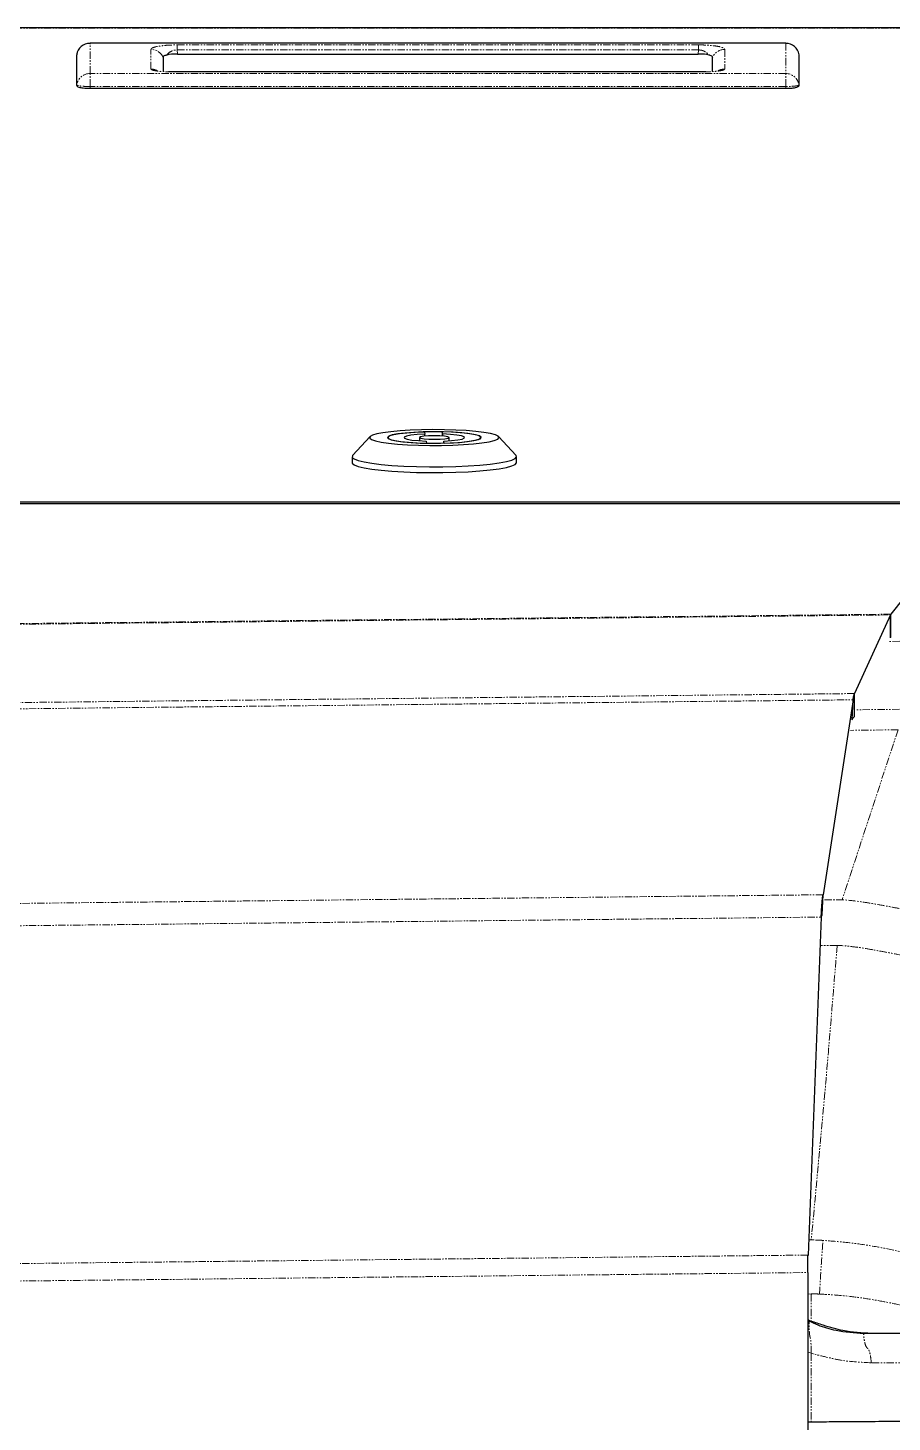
# Model space of a CAD drawing. Header units: millimetres. Extents: x -18594 to 273470, y -238787 to 48452.
# Drawn here: x 174745.3 to 174892.4, y -29775.2 to -29538 of the extents above; entities that cross this region are included whole.
import ezdxf

# ---------------------------------------------------------------- set-up
doc = ezdxf.new("R2010")
doc.units = ezdxf.units.MM
doc.linetypes.add('Xref AGV layout$0$PHANTOM', pattern=[2.5, 1.25, -0.25, 0.25, -0.25, 0.25, -0.25])
doc.layers.add('AM_BOR', color=4, linetype='Continuous', lineweight=25)

# ---------------------------------------------------------------- blocks, each defined once
blk = doc.blocks.new('Xref AGV layout$0$A$C6D3E55E3')
at = {"color": 7, "linetype": 'Continuous', "lineweight": 25}
for p, q in [((3234.81, 1701.82), (2147.25, 1701.82)), ((3138.5, 1699.22), (3020.1, 1699.22)), ((3017.82, 1697.22), (3017.83, 1697.27)), ((3017.82, 1697.22), (3017.82, 1692.09)), ((3032.54, 1696.87), (3032.54, 1694.41)), ((3034.98, 1697.37), (3123.63, 1697.37)), ((3126.07, 1694.41), (3126.07, 1696.87)), ((3140.78, 1697.22), (3140.78, 1697.27)), ((3140.78, 1692.09), (3140.78, 1697.22)), ((3034.22, 1694.37), (3033.48, 1694.37)), ((3124.36, 1694.37), (3034.22, 1694.37)), ((3124.89, 1694.37), (3124.36, 1694.37)), ((3020.1, 1691.55), (3138.5, 1691.55)), ((3140.48, 1691.79), (3140.52, 1691.8)), ((3067.77, 1632.3), (3064.79, 1629.07)), ((3070.8, 1632.15), (3070.8, 1632)), ((3076.2, 1632.15), (3076.2, 1631.6)), ((3077.03, 1633.09), (3077.1, 1632.75)), ((3077.1, 1632.38), (3077.1, 1632.75)), ((3080.03, 1633.1), (3080.03, 1632.41)), ((3080.09, 1632.76), (3080.03, 1633.1)), ((3080.09, 1632.76), (3080.09, 1632.4)), ((3081.2, 1631.6), (3081.2, 1632.15)), ((3086.6, 1632), (3086.6, 1632.15)), ((3092.61, 1629.07), (3089.63, 1632.3)), ((3077.31, 1631.55), (3077.37, 1631.2)), ((3077.37, 1631.2), (3077.37, 1631.19)), ((3080.31, 1631.2), (3080.31, 1631.55)), ((3080.37, 1631.21), (3080.31, 1631.55)), ((3080.37, 1631.2), (3080.37, 1631.21)), ((3064.7, 1628.88), (3064.7, 1627.88)), ((3092.7, 1627.88), (3092.7, 1628.88)), ((3169.56, 1621.18), (2149.25, 1621.18)), ((2149.25, 1620.94), (3171.19, 1620.94)), ((3160.8, 1607.69), (3156.42, 1602.1)), ((3156.35, 1601.98), (3150.22, 1588.6)), ((3156.32, 1598.07), (3156.35, 1601.98)), ((3156.42, 1598.13), (3156.42, 1602.1)), ((3149.97, 1587.54), (3144.86, 1554.38)), ((3149.82, 1584.15), (3149.97, 1587.54)), ((3150.19, 1584.69), (3150.22, 1588.6)), ((3144.71, 1550.99), (3144.86, 1554.38)), ((3144.55, 1550.51), (3144.71, 1550.99)), ((3144.55, 1550.58), (3142.3, 1493.09)), ((3142.25, 1490.12), (3142.25, 1455.82)), ((3142.49, 1481.83), (3142.84, 1481.83)), ((3142.25, 1464.73), (3142.84, 1464.73))]:
    blk.add_line(p, q, dxfattribs=at)
at = {"color": 8, "linetype": 'Xref AGV layout$0$PHANTOM', "lineweight": 18}
for p, q in [((2147.25, 1701.76), (3234.57, 1701.76)), ((3020.1, 1699.22), (3020.1, 1699.21)), ((3020.1, 1694.08), (3020.1, 1699.21)), ((3020.1, 1699.21), (3138.5, 1699.21)), ((3030.47, 1694.82), (3030.47, 1698.16)), ((3034.95, 1698.94), (3123.65, 1698.94)), ((3034.95, 1698.94), (3034.95, 1698.07)), ((3034.98, 1697.37), (3034.95, 1698.07)), ((3034.95, 1698.07), (3123.65, 1698.07)), ((3123.63, 1697.37), (3123.65, 1698.07)), ((3123.65, 1698.94), (3123.65, 1698.07)), ((3128.14, 1698.16), (3128.14, 1694.82)), ((3138.5, 1699.22), (3138.5, 1699.21)), ((3138.5, 1699.21), (3138.5, 1694.08)), ((3017.83, 1692.13), (3017.83, 1697.27)), ((3140.78, 1697.27), (3140.78, 1692.13)), ((3020.1, 1691.86), (3020.1, 1694.08)), ((3138.5, 1694.08), (3020.1, 1694.08)), ((3034.22, 1694.37), (3034.22, 1694.36)), ((3124.36, 1694.36), (3034.22, 1694.36)), ((3124.36, 1694.36), (3124.36, 1694.37)), ((3138.5, 1691.86), (3138.5, 1694.08)), ((3017.83, 1692.13), (3017.82, 1692.09)), ((3138.5, 1691.86), (3020.1, 1691.86)), ((3020.1, 1691.55), (3020.1, 1691.86)), ((3138.5, 1691.55), (3138.5, 1691.86)), ((3140.78, 1692.09), (3140.78, 1692.13)), ((3156.42, 1602.1), (2147.25, 1591.26)), ((2147.25, 1591.14), (3156.35, 1601.98)), ((3170.41, 1597.64), (3155.92, 1597.47)), ((3150.22, 1588.6), (2147.25, 1577.83)), ((2147.25, 1576.76), (3149.97, 1587.54)), ((3157.85, 1585.93), (3150.58, 1585.84)), ((3157.62, 1582.44), (3149.54, 1582.34)), ((3144.86, 1554.38), (2147.25, 1543.66)), ((3145.09, 1553.49), (3147.09, 1553.51)), ((3147.09, 1553.51), (3148.12, 1553.54)), ((2147.25, 1539.87), (3144.55, 1550.58)), ((3147.26, 1545.77), (3144.36, 1545.73)), ((3145.18, 1520.72), (3142.85, 1495.68)), ((3142.4, 1495.67), (3142.62, 1495.68)), ((3142.62, 1495.68), (3142.85, 1495.68)), ((3142.3, 1493.09), (2147.25, 1482.41)), ((2147.25, 1479.43), (3142.25, 1490.12)), ((3142.25, 1486.47), (3142.83, 1486.48)), ((3142.83, 1486.47), (3142.92, 1486.47)), ((3142.84, 1486.47), (3142.84, 1481.83)), ((3142.49, 1481.83), (3142.25, 1481.97)), ((3142.84, 1476.38), (3142.25, 1476.65)), ((3142.84, 1476.38), (3142.84, 1464.73))]:
    blk.add_line(p, q, dxfattribs=at)
at = {"color": 7, "linetype": 'Continuous', "lineweight": 25, "flags": 128}
for points in [[(3017.82, 1692.09), (3017.82, 1692.07), (3017.83, 1692.04)], [(3140.78, 1692.05), (3140.78, 1692.07), (3140.78, 1692.09)], [(3078.46, 1633.49), (3076.5, 1633.46), (3074.61, 1633.4), (3072.86, 1633.29), (3071.29, 1633.14), (3069.95, 1632.96), (3068.9, 1632.76), (3068.17, 1632.54), (3067.77, 1632.3), (3067.73, 1632.06), (3068.03, 1631.82), (3068.68, 1631.6), (3069.65, 1631.39), (3070.92, 1631.2), (3072.43, 1631.05), (3074.14, 1630.93), (3076, 1630.85), (3077.95, 1630.81), (3079.92, 1630.82), (3081.86, 1630.87), (3083.69, 1630.96), (3085.36, 1631.08), (3086.81, 1631.25), (3088.01, 1631.44), (3088.91, 1631.65), (3089.48, 1631.88), (3089.7, 1632.12), (3089.57, 1632.36), (3089.09, 1632.59), (3088.27, 1632.81), (3087.15, 1633.01), (3085.76, 1633.18), (3084.14, 1633.32), (3082.34, 1633.42), (3080.43, 1633.47), (3078.46, 1633.49)], [(3078.53, 1633.13), (3076.81, 1633.1), (3075.19, 1633.03), (3073.72, 1632.91), (3072.49, 1632.77), (3071.55, 1632.59), (3070.95, 1632.39), (3070.71, 1632.18), (3070.84, 1631.97), (3071.34, 1631.77), (3072.18, 1631.59), (3073.33, 1631.43), (3074.73, 1631.3), (3076.31, 1631.22), (3078.01, 1631.18), (3079.74, 1631.18), (3081.42, 1631.23), (3082.97, 1631.33), (3084.33, 1631.46), (3085.42, 1631.62), (3086.2, 1631.81), (3086.62, 1632.01), (3086.68, 1632.22), (3086.36, 1632.43), (3085.69, 1632.63), (3084.69, 1632.8), (3083.4, 1632.94), (3081.9, 1633.04), (3080.25, 1633.11), (3078.53, 1633.13)], [(3077.03, 1633.09), (3075.44, 1633.03), (3074, 1632.92), (3072.77, 1632.79), (3071.8, 1632.62), (3071.15, 1632.43), (3070.83, 1632.23), (3070.87, 1632.03), (3071.25, 1631.83), (3071.98, 1631.65), (3073, 1631.48), (3074.28, 1631.35), (3075.76, 1631.26), (3077.37, 1631.2)], [(3077.1, 1632.75), (3075.79, 1632.67), (3074.72, 1632.55), (3073.96, 1632.4), (3073.59, 1632.23), (3073.62, 1632.05), (3074.06, 1631.88), (3074.86, 1631.73), (3075.98, 1631.62), (3077.31, 1631.55)], [(3076.2, 1632.14), (3076.41, 1632.03), (3076.97, 1631.93), (3077.79, 1631.87), (3078.76, 1631.85), (3079.71, 1631.87), (3080.51, 1631.94), (3081.03, 1632.04), (3081.2, 1632.16), (3080.99, 1632.27), (3080.43, 1632.37), (3079.61, 1632.43), (3078.65, 1632.46), (3077.69, 1632.43), (3076.9, 1632.36), (3076.37, 1632.26), (3076.2, 1632.14)], [(3080.37, 1631.21), (3081.96, 1631.27), (3083.4, 1631.38), (3084.63, 1631.52), (3085.6, 1631.68), (3086.26, 1631.87), (3086.57, 1632.07), (3086.54, 1632.27), (3086.15, 1632.47), (3085.43, 1632.66), (3084.4, 1632.82), (3083.12, 1632.95), (3081.64, 1633.04), (3080.03, 1633.1)], [(3080.31, 1631.55), (3081.61, 1631.63), (3082.68, 1631.75), (3083.44, 1631.9), (3083.81, 1632.08), (3083.78, 1632.25), (3083.35, 1632.42), (3082.54, 1632.57), (3081.43, 1632.68), (3080.09, 1632.76)], [(3064.7, 1627.88), (3064.73, 1627.78), (3065.05, 1627.51), (3065.72, 1627.24), (3066.73, 1627), (3068.05, 1626.78), (3069.65, 1626.58), (3071.48, 1626.42), (3073.49, 1626.3), (3075.65, 1626.22), (3077.88, 1626.18), (3080.13, 1626.19), (3082.34, 1626.24), (3084.47, 1626.33), (3086.44, 1626.46), (3088.21, 1626.63), (3089.73, 1626.83), (3090.97, 1627.06), (3091.9, 1627.31), (3092.48, 1627.58), (3092.7, 1627.85), (3092.7, 1627.88)], [(3064.79, 1629.07), (3064.77, 1629.04), (3064.73, 1628.77), (3065.05, 1628.5), (3065.72, 1628.24), (3066.73, 1627.99), (3068.05, 1627.77), (3069.65, 1627.57), (3071.48, 1627.41), (3073.49, 1627.29), (3075.65, 1627.21), (3077.88, 1627.17), (3080.13, 1627.18), (3082.34, 1627.23), (3084.47, 1627.32), (3086.44, 1627.45), (3088.21, 1627.62), (3089.73, 1627.83), (3090.97, 1628.05), (3091.9, 1628.31), (3092.48, 1628.57), (3092.7, 1628.84), (3092.61, 1629.07)]]:
    blk.add_lwpolyline(points, dxfattribs=at)
at = {"color": 8, "linetype": 'Xref AGV layout$0$PHANTOM', "lineweight": 18, "flags": 128}
for points in [[(3157.62, 1582.44), (3152.87, 1567.98), (3148.12, 1553.54)], [(3151.76, 1479.73), (3152.42, 1479.75), (3153.09, 1479.76)]]:
    blk.add_lwpolyline(points, dxfattribs=at)
at = {"color": 7, "linetype": 'Continuous', "lineweight": 25}
for centre, start, end in [((3020.1, 1696.92), 90, 171.2467), ((3138.5, 1696.92), 8.7333, 90)]:
    blk.add_arc(centre, 2.3, start, end, dxfattribs=at)
at = {"color": 8, "linetype": 'Xref AGV layout$0$PHANTOM', "lineweight": 18}
for centre, radius, start, end in [((3020.09, 1696.91), 2.29, 89.8287, 171.1209), ((3030.47, 1695.86), 2.3, 26.0605, 90.0966), ((3128.13, 1695.86), 2.3, 89.9017, 153.9412), ((3138.51, 1696.91), 2.29, 8.8798, 90.1707), ((3020.09, 1691.78), 2.29, 89.8287, 171.1209), ((3030.47, 1692.5), 2.31, 60.5294, 90.0175), ((3128.14, 1692.51), 2.31, 89.9901, 119.5156), ((3138.51, 1691.78), 2.29, 8.8798, 90.1707)]:
    blk.add_arc(centre, radius, start, end, dxfattribs=at)
at = {"color": 7, "linetype": 'Continuous', "lineweight": 25}
for centre, major_axis, ratio, start_param, end_param in [((3035.03, 1696.98), (2.3, -0.01), 0.172189, 1.596231, 2.529528), ((3123.57, 1696.98), (2.3, 0.01), 0.172189, 0.611846, 1.545362), ((3151.89, 1499.73), (20.33, 0), 0.983668, 4.218195, 4.250738), ((3151.54, 1499.73), (20.33, 0), 0.983668, 4.237572, 4.250738)]:
    blk.add_ellipse(centre, major_axis=major_axis, ratio=ratio, start_param=start_param, end_param=end_param, dxfattribs=at)
at = {"color": 8, "linetype": 'Xref AGV layout$0$PHANTOM', "lineweight": 18}
for points, knots in [([(3030.47, 1698.16), (3030.51, 1698.25), (3030.61, 1698.43), (3031.29, 1698.63), (3032.12, 1698.77), (3032.92, 1698.86), (3033.88, 1698.92), (3034.6, 1698.93), (3034.95, 1698.94)], [0, 0, 0, 0, 0.25013, 0.499944, 0.625205, 0.750135, 0.875176, 1, 1, 1, 1]), ([(3033.15, 1697.21), (3033.18, 1697.26), (3033.37, 1697.49), (3033.73, 1697.8), (3034.32, 1698.01), (3034.68, 1698.07), (3034.87, 1698.07), (3034.95, 1698.07)], [0, 0, 0, 0, 0.11334, 0.603398, 0.81167, 0.907966, 1, 1, 1, 1]), ([(3123.65, 1698.94), (3124.01, 1698.93), (3124.72, 1698.92), (3125.68, 1698.86), (3126.48, 1698.77), (3127.31, 1698.63), (3127.99, 1698.43), (3128.09, 1698.25), (3128.14, 1698.16)], [0, 0, 0, 0, 0.124807, 0.24983, 0.374777, 0.500086, 0.749873, 1, 1, 1, 1]), ([(3123.65, 1698.07), (3123.74, 1698.07), (3123.92, 1698.07), (3124.28, 1698.01), (3124.88, 1697.8), (3125.24, 1697.49), (3125.42, 1697.26), (3125.45, 1697.21)], [0, 0, 0, 0, 0.091924, 0.188279, 0.396459, 0.886638, 1, 1, 1, 1]), ([(3034.22, 1694.36), (3033.72, 1694.36), (3032.98, 1694.37), (3032.1, 1694.43), (3031.34, 1694.51), (3030.62, 1694.64), (3030.52, 1694.76), (3030.47, 1694.82)], [0, 0, 0, 0, 0.249676, 0.375126, 0.500589, 0.750261, 1, 1, 1, 1]), ([(3128.14, 1694.82), (3128.08, 1694.76), (3127.98, 1694.64), (3127.25, 1694.51), (3126.49, 1694.43), (3125.61, 1694.37), (3124.86, 1694.36), (3124.36, 1694.36)], [0, 0, 0, 0, 0.249757, 0.49945, 0.624872, 0.750355, 1, 1, 1, 1]), ([(3020.1, 1691.86), (3019.8, 1691.86), (3019.21, 1691.87), (3018.46, 1691.93), (3017.93, 1692.03), (3017.86, 1692.1), (3017.83, 1692.13)], [0, 0, 0, 0, 0.250001, 0.500003, 0.750002, 1, 1, 1, 1]), ([(3020.1, 1691.55), (3019.84, 1691.55), (3019.32, 1691.56), (3018.68, 1691.62), (3018.27, 1691.68), (3018.22, 1691.73), (3018.2, 1691.75)], [0, 0, 0, 0, 0.286234, 0.572448, 0.85869, 1, 1, 1, 1]), ([(3140.78, 1692.13), (3140.74, 1692.1), (3140.67, 1692.03), (3140.15, 1691.93), (3139.4, 1691.87), (3138.8, 1691.86), (3138.5, 1691.86)], [0, 0, 0, 0, 0.25, 0.50001, 0.750014, 1, 1, 1, 1]), ([(3140.48, 1691.79), (3140.45, 1691.76), (3140.39, 1691.7), (3139.93, 1691.62), (3139.28, 1691.56), (3138.76, 1691.55), (3138.5, 1691.55)], [0, 0, 0, 0, 0.2499948, 0.5000072, 0.7499946, 1, 1, 1, 1]), ([(3334.97, 1480.14), (3334.77, 1481.21), (3334.36, 1483.38), (3333.28, 1486.71), (3331.73, 1490.04), (3329.42, 1493.61), (3326.33, 1497.04), (3322.54, 1500.18), (3317.87, 1503.26), (3312.35, 1506.24), (3303.95, 1510.13), (3293.3, 1514.31), (3280.45, 1518.83), (3267.54, 1523.02), (3250.29, 1528.33), (3228.62, 1534.59), (3201.43, 1541.87), (3178.49, 1547.56), (3163.47, 1550.91), (3157.62, 1552.08), (3155.48, 1552.49), (3153.27, 1552.88), (3150.84, 1553.28), (3149.09, 1553.45), (3148.12, 1553.54)], [0, 0, 0, 0, 0.015281, 0.030763, 0.04863, 0.066468, 0.089937, 0.112951, 0.135621, 0.169219, 0.202551, 0.268812, 0.334866, 0.400837, 0.466769, 0.598598, 0.730461, 0.878385, 0.943867, 0.954268, 0.964724, 0.975366, 0.986405, 1, 1, 1, 1]), ([(3147.27, 1545.77), (3147.19, 1544.83), (3146.76, 1539.57), (3146.06, 1531.23), (3145.44, 1523.82), (3145.18, 1520.72)], [0, 0, 0, 0, 0.112333, 0.629361, 1, 1, 1, 1]), ([(3148.06, 1545.73), (3147.93, 1545.74), (3147.67, 1545.75), (3147.4, 1545.76), (3147.26, 1545.77)], [0, 0, 0, 0, 0.496717, 1, 1, 1, 1]), ([(3327.2, 1479.96), (3326.99, 1480.84), (3326.58, 1482.61), (3325.48, 1485.38), (3323.76, 1488.1), (3320.99, 1491.1), (3317.31, 1494.04), (3312.82, 1496.9), (3308.16, 1499.36), (3303.41, 1501.56), (3294.86, 1505.17), (3282.39, 1509.76), (3266, 1515.25), (3245.78, 1521.55), (3221.68, 1528.47), (3194.76, 1535.64), (3173.39, 1540.85), (3160.57, 1543.66), (3155.33, 1544.66), (3153.05, 1545.07), (3150.65, 1545.49), (3148.95, 1545.64), (3148.06, 1545.73)], [0, 0, 0, 0, 0.013379, 0.026768, 0.043824, 0.060821, 0.087871, 0.114801, 0.14164, 0.168425, 0.195173, 0.284216, 0.373225, 0.46222, 0.611715, 0.761231, 0.892979, 0.951296, 0.962869, 0.974568, 0.986561, 1, 1, 1, 1]), ([(3143.07, 1495.68), (3143.03, 1495.68), (3142.96, 1495.68), (3142.88, 1495.68), (3142.85, 1495.68)], [0, 0, 0, 0, 0.528967, 1, 1, 1, 1]), ([(3144.85, 1495.59), (3144.62, 1495.6), (3144.03, 1495.64), (3143.43, 1495.66), (3143.07, 1495.67)], [0, 0, 0, 0, 0.400592, 1, 1, 1, 1]), ([(3144.25, 1486.46), (3144.35, 1488.04), (3144.53, 1491.2), (3144.75, 1494.13), (3144.85, 1495.59)], [0, 0, 0, 0, 0.501999, 1, 1, 1, 1]), ([(3182.72, 1480.05), (3181.58, 1481.42), (3179.3, 1484.16), (3175.04, 1487.31), (3170.44, 1489.75), (3165.93, 1491.5), (3161.65, 1492.81), (3157.63, 1493.82), (3153.53, 1494.6), (3149.29, 1495.24), (3146.36, 1495.47), (3144.85, 1495.59)], [0, 0, 0, 0, 0.1238011, 0.2478596, 0.3716499, 0.4952911, 0.5942366, 0.6934001, 0.7930428, 0.8939333, 1, 1, 1, 1]), ([(3142.92, 1486.47), (3143.12, 1486.48), (3143.57, 1486.48), (3144.01, 1486.47), (3144.25, 1486.46)], [0, 0, 0, 0, 0.453599, 1, 1, 1, 1]), ([(3144.25, 1486.46), (3145.55, 1486.39), (3148.06, 1486.25), (3151.64, 1485.8), (3155.07, 1485.21), (3158.8, 1484.45), (3162.83, 1483.37), (3167.14, 1481.9), (3169.83, 1480.49), (3171.18, 1479.79)], [0, 0, 0, 0, 0.135628, 0.261815, 0.385972, 0.509344, 0.673243, 0.836775, 1, 1, 1, 1]), ([(3142.84, 1476.38), (3142.83, 1476.8), (3142.83, 1477.39), (3142.81, 1478.06), (3142.78, 1478.51), (3142.73, 1478.86), (3142.66, 1479.1), (3142.6, 1479.34), (3142.55, 1479.7), (3142.52, 1480.15), (3142.49, 1480.81), (3142.49, 1481.4), (3142.49, 1481.83)], [0, 0, 0, 0, 0.1706192, 0.2346142, 0.2907893, 0.3948418, 0.5000034, 0.6051651, 0.7092038, 0.7653792, 0.8293809, 1, 1, 1, 1]), ([(3153.07, 1474.77), (3153.03, 1475.18), (3152.98, 1475.74), (3152.85, 1476.36), (3152.74, 1476.77), (3152.59, 1477.07), (3152.41, 1477.25), (3152.24, 1477.43), (3152.08, 1477.74), (3151.97, 1478.15), (3151.85, 1478.77), (3151.8, 1479.33), (3151.76, 1479.73)], [0, 0, 0, 0, 0.169844, 0.232986, 0.288513, 0.39282, 0.500001, 0.60718, 0.711491, 0.767018, 0.83016, 1, 1, 1, 1]), ([(3153.07, 1474.77), (3151.37, 1474.85), (3148.81, 1474.96), (3145.42, 1475.72), (3143.7, 1476.16), (3142.84, 1476.38)], [0, 0, 0, 0, 0.499845, 0.749993, 1, 1, 1, 1]), ([(3176.93, 1474.79), (3172.99, 1474.8), (3165.09, 1474.8), (3157.08, 1474.78), (3153.07, 1474.77)], [0, 0, 0, 0, 0.500011, 1, 1, 1, 1])]:
    blk.add_open_spline(points, degree=3, knots=knots, dxfattribs=at)
at = {"color": 7, "linetype": 'Continuous', "lineweight": 25}
for points, knots in [([(3033.15, 1697.21), (3032.93, 1697.14), (3032.58, 1697.03), (3032.55, 1696.92), (3032.54, 1696.87)], [0, 0, 0, 0, 0.631025, 1, 1, 1, 1]), ([(3126.07, 1696.87), (3126.01, 1696.97), (3125.93, 1697.09), (3125.53, 1697.19), (3125.45, 1697.21)], [0, 0, 0, 0, 0.813417, 1, 1, 1, 1]), ([(3017.83, 1692.06), (3017.84, 1692), (3017.89, 1691.85), (3018.15, 1691.75), (3018.52, 1691.66), (3018.94, 1691.6), (3019.48, 1691.56), (3019.89, 1691.56), (3020.1, 1691.55)], [0, 0, 0, 0, 0.136428, 0.351482, 0.487396, 0.641091, 0.812081, 1, 1, 1, 1]), ([(3138.5, 1691.55), (3138.67, 1691.55), (3138.99, 1691.56), (3139.57, 1691.59), (3140.17, 1691.66), (3140.66, 1691.81), (3140.74, 1691.98), (3140.78, 1692.06)], [0, 0, 0, 0, 0.1455493, 0.2846365, 0.5444215, 0.7834805, 1, 1, 1, 1]), ([(3149.97, 1587.54), (3149.98, 1587.58), (3149.99, 1587.68), (3150.02, 1587.82), (3150.04, 1587.96), (3150.07, 1588.09), (3150.1, 1588.21), (3150.13, 1588.33), (3150.16, 1588.43), (3150.19, 1588.52), (3150.21, 1588.57), (3150.22, 1588.6)], [0, 0, 0, 0, 0.098357, 0.199901, 0.304634, 0.412555, 0.523664, 0.637964, 0.755452, 0.876131, 1, 1, 1, 1]), ([(3144.55, 1550.58), (3144.55, 1550.67), (3144.56, 1550.84), (3144.57, 1551.08), (3144.58, 1551.31), (3144.59, 1551.52), (3144.61, 1551.83), (3144.64, 1552.24), (3144.67, 1552.7), (3144.7, 1553.08), (3144.74, 1553.42), (3144.77, 1553.75), (3144.81, 1554.08), (3144.84, 1554.28), (3144.86, 1554.38)], [0, 0, 0, 0, 0.056144, 0.109352, 0.159625, 0.206962, 0.251366, 0.376096, 0.501793, 0.590934, 0.685322, 0.78496, 0.889852, 1, 1, 1, 1]), ([(3142.25, 1490.12), (3142.25, 1490.21), (3142.25, 1490.39), (3142.25, 1490.66), (3142.25, 1490.92), (3142.26, 1491.17), (3142.26, 1491.41), (3142.26, 1491.69), (3142.27, 1492.01), (3142.28, 1492.37), (3142.29, 1492.73), (3142.3, 1492.96), (3142.3, 1493.09)], [0, 0, 0, 0, 0.0918873, 0.1803897, 0.2655088, 0.3472465, 0.4256048, 0.5005863, 0.6285823, 0.7504799, 0.86087, 1, 1, 1, 1]), ([(3151.76, 1479.73), (3150.19, 1479.82), (3148.1, 1479.94), (3145.53, 1480.63), (3144, 1481.14), (3143, 1481.6), (3142.49, 1481.83)], [0, 0, 0, 0, 0.498474, 0.664895, 0.829858, 1, 1, 1, 1]), ([(3153.09, 1479.76), (3151.47, 1479.85), (3149.3, 1479.97), (3146.58, 1480.64), (3144.79, 1481.19), (3143.53, 1481.6), (3142.84, 1481.83)], [0, 0, 0, 0, 0.469736, 0.631242, 0.798565, 1, 1, 1, 1]), ([(3169.67, 1479.73), (3166.73, 1479.73), (3160.8, 1479.73), (3154.79, 1479.73), (3151.76, 1479.73)], [0, 0, 0, 0, 0.495863, 1, 1, 1, 1]), ([(3171.18, 1479.79), (3168.22, 1479.79), (3162.23, 1479.78), (3156.16, 1479.77), (3153.09, 1479.76)], [0, 0, 0, 0, 0.494125, 1, 1, 1, 1]), ([(3142.84, 1464.73), (3144, 1464.74), (3146.62, 1464.76), (3150.86, 1464.8), (3155.83, 1464.82), (3162.59, 1464.83), (3170.88, 1464.82), (3177.23, 1464.79), (3180.42, 1464.77)], [0, 0, 0, 0, 0.088423, 0.1989504, 0.3318996, 0.4823254, 0.7394749, 1, 1, 1, 1])]:
    blk.add_open_spline(points, degree=3, knots=knots, dxfattribs=at)
for points in [[(3156.35, 1601.98), (3156.37, 1602.03), (3156.39, 1602.07), (3156.42, 1602.1)], [(3149.82, 1584.15), (3149.92, 1584.37), (3150.04, 1584.57), (3150.19, 1584.69)]]:
    blk.add_open_spline(points, degree=3, dxfattribs=at)
blk = doc.blocks.new('Xref AGV layout$0$AGV single fwd')
at = {"rotation": 180}
blk.add_blockref('Xref AGV layout$0$A$C6D3E55E3', (37023.03, -236789.55), dxfattribs=at)
blk = doc.blocks.new('Xref AGV layout')
at = {"rotation": 180}
blk.add_blockref('Xref AGV layout$0$AGV single fwd', (208758.83, -268029.38), dxfattribs=at)

msp = doc.modelspace()

# ---------------------------------------------------------------- block references
at = {"layer": 'AM_BOR'}
msp.add_blockref('Xref AGV layout', (0, 0), dxfattribs=at)

doc.saveas('drawing.dxf')
